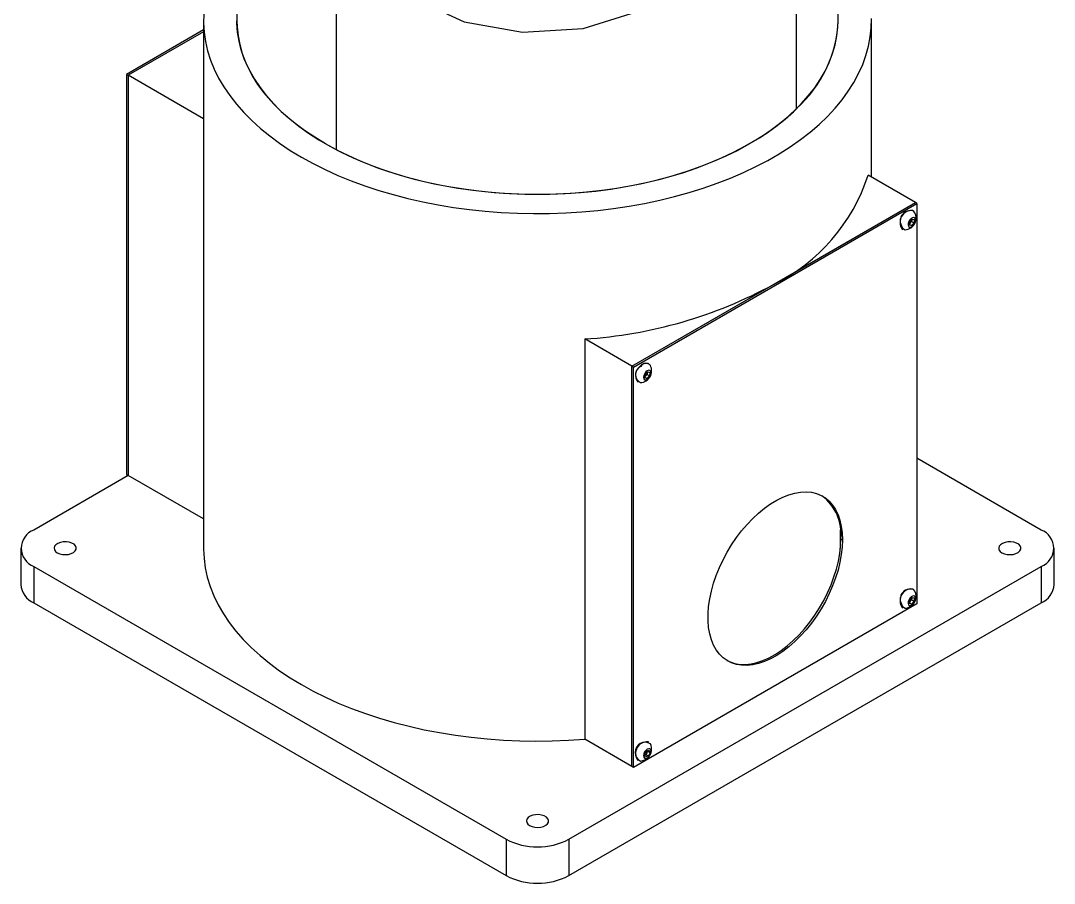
# Model space of a CAD drawing. Header units: millimetres. Extents: x 0.015 to 0.589, y 0.005 to 0.415.
# Drawn here: x 0.36128 to 0.40771, y 0.09761 to 0.13633 of the extents above; entities that cross this region are included whole.
import ezdxf

# ---------------------------------------------------------------- set-up
doc = ezdxf.new("R2010")
doc.units = ezdxf.units.MM

msp = doc.modelspace()

# ---------------------------------------------------------------- linework, layer by layer
at = {"color": 7, "linetype": 'Continuous', "lineweight": 25}
for p, q in [((0.3709932408638985, 0.156740680812186), (0.3709932408638982, 0.1363271605150422)), ((0.3979932408638978, 0.1363271605150425), (0.397993240863898, 0.1567406808121863)), ((0.3961325134157433, 0.1323927576036744), (0.3961325134157435, 0.1528062779008182)), ((0.3961325134157438, 0.1323788613804012), (0.3961325134157442, 0.1527923816775448)), ((0.3754721178594656, 0.1305292447367346), (0.3754721178594658, 0.1509427650338785)), ((0.3694932408638977, 0.136327160515043), (0.3694932408638975, 0.1126474769703563)), ((0.3994932408638977, 0.1292997321569638), (0.3994932408638978, 0.1363271605150426)), ((0.3694932408638977, 0.1359126378627281), (0.3660377538749289, 0.133917827684725)), ((0.3694932408638977, 0.1358309970515458), (0.3661084645530476, 0.1338770072791339)), ((0.3660377538749289, 0.133917827684725), (0.3661084645530476, 0.1338770072791339)), ((0.3660377538749289, 0.133917827684725), (0.3660377538749286, 0.1159539298232385)), ((0.3661084645530476, 0.1338770072791339), (0.3661084645530472, 0.1159131094176473)), ((0.3694932408638977, 0.1319230175067214), (0.3661084645530474, 0.1338770072791335)), ((0.4014638036123749, 0.1281621504963743), (0.3993424832688152, 0.1293867626641085)), ((0.3887358815510165, 0.1208144774899696), (0.4014638036123746, 0.1281621504963741)), ((0.3950998425816959, 0.1244883139931721), (0.4014638036123749, 0.1281621504963743)), ((0.4015345142904932, 0.128121330090783), (0.4014638036123746, 0.1281621504963741)), ((0.3888065922291352, 0.1207736570843784), (0.4015345142904932, 0.128121330090783)), ((0.4013746009784677, 0.1277823446256111), (0.4013477309207826, 0.1277978563797357)), ((0.4015345142904932, 0.128121330090783), (0.4015345142904932, 0.1101574322292966)), ((0.4011935215969495, 0.1271507283043417), (0.4012046298690091, 0.1272979870742598)), ((0.4012388791515125, 0.1272523974927268), (0.4011977442022743, 0.1272067060174051)), ((0.4012046298690091, 0.1272979870742598), (0.4013158128586675, 0.1274214858246474)), ((0.4012944706463417, 0.1273141468679207), (0.4012388791515125, 0.1272523974927268)), ((0.4014047793042069, 0.1272504670351986), (0.4012935963145485, 0.127126968284811)), ((0.4013000247823713, 0.1273877762528798), (0.4012944706463417, 0.1273141468679207)), ((0.4012944706463417, 0.1273141468679207), (0.4014047793042069, 0.1272504670351986)), ((0.4013013563130762, 0.1274054279247751), (0.4013000247823713, 0.1273877762528798)), ((0.4013158128586675, 0.1274214858246474), (0.4014158875762662, 0.1273977258051169)), ((0.4014158875762662, 0.1273977258051169), (0.4014047793042069, 0.1272504670351986)), ((0.4008727695227805, 0.1269751099604741), (0.4008996395804656, 0.1269595982063494)), ((0.4012935963145485, 0.127126968284811), (0.4011935215969495, 0.1271507283043417)), ((0.4011959801753108, 0.1271833208824941), (0.4012935963145485, 0.127126968284811)), ((0.3887358815510171, 0.1208144774899699), (0.3950998425816959, 0.1244883139931721)), ((0.3866145612074574, 0.1220390896577041), (0.3866145612074572, 0.1040751917962176)), ((0.3887358815510171, 0.1208144774899699), (0.3866145612074574, 0.1220390896577041)), ((0.3888065922291352, 0.1207736570843784), (0.3887358815510165, 0.1208144774899696)), ((0.3887358815510165, 0.1028505796284833), (0.3887358815510165, 0.1208144774899696)), ((0.3888065922291352, 0.1028097592228921), (0.3888065922291352, 0.1207736570843784)), ((0.3894952070545338, 0.1209245164863004), (0.3894683369968487, 0.120940028240425)), ((0.3893121167296771, 0.1202970488749321), (0.3893282124597803, 0.1204465430939778)), ((0.3894092149325708, 0.1202669046963729), (0.3893121167296771, 0.1202970488749321)), ((0.389314743099876, 0.1203214421245257), (0.3894092149325708, 0.1202669046963729)), ((0.3893555032412041, 0.1203902595493382), (0.3893178815869874, 0.1203505918230295)), ((0.3893282124597803, 0.1204465430939778), (0.3894414063927771, 0.1205658931344641)), ((0.3894121002077027, 0.1204499345695813), (0.3893555032412041, 0.1203902595493382)), ((0.3895224088655678, 0.1203862547368591), (0.3894092149325708, 0.1202669046963729)), ((0.3894201480727543, 0.120524681679104), (0.3894121002077027, 0.1204499345695813)), ((0.3894121002077027, 0.1204499345695813), (0.3895224088655678, 0.1203862547368591)), ((0.3894224310804957, 0.12054588584053), (0.3894201480727543, 0.120524681679104)), ((0.3894414063927771, 0.1205658931344641), (0.389538504595671, 0.1205357489559048)), ((0.389538504595671, 0.1205357489559048), (0.3895224088655678, 0.1203862547368591)), ((0.3889933755988466, 0.1201172818211633), (0.3890202456565316, 0.1201017700670387)), ((0.407120657861867, 0.1134638850821787), (0.4015345142904932, 0.1166886971238785)), ((0.3661084645530474, 0.115913109417647), (0.3618658238659281, 0.1134638850821789)), ((0.3660377538749286, 0.1159539298232385), (0.3661084645530472, 0.1159131094176473)), ((0.3694932408638975, 0.1139591196452349), (0.3661084645530474, 0.115913109417647)), ((0.3980960824409032, 0.1126354108512881), (0.3980960824409032, 0.1134720769004435)), ((0.3981179033770393, 0.1130663408341631), (0.398188614055158, 0.1130255204285719)), ((0.3612800374283012, 0.1126474769703562), (0.3612800374283012, 0.1110143953465847)), ((0.4077064442994939, 0.1110143953465845), (0.4077064442994939, 0.112647476970356)), ((0.3618658238659281, 0.1118310688585334), (0.3830790273015245, 0.09958494718119268)), ((0.3618658238659281, 0.1118310688585334), (0.361865823865928, 0.110197987234762)), ((0.3859074544262707, 0.09958494718119265), (0.407120657861867, 0.1118310688585333)), ((0.407120657861867, 0.1118310688585333), (0.407120657861867, 0.1101979872347618)), ((0.4013746009784676, 0.1107982957383876), (0.4013477309207825, 0.1108138074925122)), ((0.361865823865928, 0.110197987234762), (0.3830790273015245, 0.09795186555742119)), ((0.3859074544262707, 0.09795186555742116), (0.407120657861867, 0.1101979872347618)), ((0.4015345142904932, 0.1101574322292966), (0.3888065922291352, 0.1028097592228921)), ((0.4011935215969493, 0.1101666794171181), (0.4012046298690089, 0.1103139381870362)), ((0.4012935963145483, 0.1101429193975874), (0.4011935215969493, 0.1101666794171181)), ((0.4011959801753107, 0.1101992719952706), (0.4012935963145483, 0.1101429193975874)), ((0.4012388791515123, 0.1102683486055033), (0.4011977442022741, 0.1102226571301816)), ((0.4012046298690089, 0.1103139381870362), (0.4013158128586673, 0.1104374369374239)), ((0.4012944706463415, 0.1103300979806972), (0.4012388791515123, 0.1102683486055033)), ((0.4014047793042066, 0.1102664181479751), (0.4012935963145483, 0.1101429193975874)), ((0.4013000247823711, 0.1104037273656563), (0.4012944706463415, 0.1103300979806972)), ((0.4012944706463415, 0.1103300979806972), (0.4014047793042066, 0.1102664181479751)), ((0.4013013563130761, 0.1104213790375516), (0.4013000247823711, 0.1104037273656563)), ((0.4013158128586673, 0.1104374369374239), (0.4014158875762661, 0.1104136769178933)), ((0.4014158875762661, 0.1104136769178933), (0.4014047793042066, 0.1102664181479751)), ((0.4008727695227803, 0.1099910610732505), (0.4008996395804654, 0.1099755493191259)), ((0.3887358815510168, 0.1028505796284835), (0.3866145612074572, 0.1040751917962176)), ((0.3893038776450879, 0.103380652940235), (0.389378396931862, 0.1035359092541476)), ((0.389378396931862, 0.1035359092541476), (0.3894998299494479, 0.1035876063421077)), ((0.3894364350223944, 0.1035477269488772), (0.3893991753790073, 0.1034700987919208)), ((0.3894315395522319, 0.1035585334034466), (0.3894364350223944, 0.1035477269488772)), ((0.3894364350223944, 0.1035477269488772), (0.3895467436802595, 0.103484047116155)), ((0.3894952070545336, 0.1039404675990768), (0.3894683369968485, 0.1039559793532014)), ((0.3894998299494479, 0.1035876063421077), (0.3895467436802595, 0.103484047116155)), ((0.3889933755988464, 0.1031332329339398), (0.3890202456565315, 0.1031177211798152)), ((0.3893507913758998, 0.1032770937142822), (0.3893038776450879, 0.103380652940235)), ((0.3893619157356205, 0.1033924706349644), (0.3893087731152505, 0.1033698464856653)), ((0.3894722243934857, 0.1033287908022422), (0.3893507913758998, 0.1032770937142822)), ((0.3893991753790073, 0.1034700987919208), (0.3893619157356205, 0.1033924706349644)), ((0.3893619157356205, 0.1033924706349644), (0.3894722243934857, 0.1033287908022422)), ((0.3895467436802595, 0.103484047116155), (0.3894722243934857, 0.1033287908022422)), ((0.3888065922291352, 0.1028097592228921), (0.3887358815510165, 0.1028505796284833)), ((0.3830790273015245, 0.09958494718119268), (0.3830790273015245, 0.09795186555742119)), ((0.3859074544262707, 0.09958494718119265), (0.3859074544262707, 0.09795186555742116))]:
    msp.add_line(p, q, dxfattribs=at)
at = {"color": 7, "linetype": 'Continuous', "flags": 128}
msp.add_lwpolyline([(0.3877795418033948, 0.1434062895765621), (0.3851641611315351, 0.1438606959639696), (0.3824466389308344, 0.1437027268985362), (0.3800406933219492, 0.1429564317384813), (0.3783126077138811, 0.1417354271567405), (0.3775254674753233, 0.1402256000324499), (0.3777991075721523, 0.1386568078586657), (0.3790918687801795, 0.1372678850227101), (0.3812069399243924, 0.1362702824357405), (0.3838223205962521, 0.135815876048333), (0.3865398427969528, 0.1359738451137663), (0.388945788405838, 0.1367201402738213), (0.3906738740139061, 0.1379411448555621), (0.3914610142524639, 0.1394509719798527), (0.3911873741556348, 0.1410197641536369), (0.3898946129476076, 0.1424086869895925), (0.3877795418033948, 0.1434062895765621)], dxfattribs=at)
at = {"color": 7, "linetype": 'Continuous', "lineweight": 25, "flags": 128}
for points in [[(0.3695030947892162, 0.1366409845754221), (0.3694943358510636, 0.1362225321282392), (0.3695206075505481, 0.1358043240455017), (0.3695818485288979, 0.1353873370715646), (0.3696779157549708, 0.1349725450988268), (0.3698085848593087, 0.1345609168931601), (0.369973550658164, 0.1341534138313119), (0.3701724278662696, 0.1337509876555648), (0.3704047519966912, 0.1333545782508989), (0.370669980445657, 0.1329651114498465), (0.3709674937598352, 0.1325834968701676), (0.3712965970830951, 0.1322106257903953), (0.3716565217793762, 0.1318473690682134), (0.372046427227873, 0.1314945751065283), (0.3724654027863441, 0.1311530678719844), (0.3729124699179595, 0.1308236449705516), (0.3733865844767181, 0.1305070757846803), (0.3738866391460997, 0.1302040996763724), (0.3744114660252538, 0.1299154242603674), (0.3749598393566861, 0.1296417237514752), (0.3755304783890721, 0.1293836373899164), (0.3761220503685105, 0.1291417679483468), (0.3767331736512331, 0.1289166803240544), (0.3773624209304962, 0.1287089002196152), (0.3780083225701228, 0.1285189129150907), (0.3786693700369054, 0.1283471621346338), (0.3793440194238556, 0.1281940490101503), (0.3800306950560699, 0.1280599311444371), (0.380727793170792, 0.1279451217759838), (0.3814336856630747, 0.1278498890473903), (0.3821467238882945, 0.1277744553791067), (0.3828652425126375, 0.1277189969499608), (0.3835875634025637, 0.1276836432856833), (0.3843119995441657, 0.1276684769563953), (0.3850368589832678, 0.1276735333837617), (0.3857604487770635, 0.127698800758262), (0.3864810789480614, 0.1277442200667723), (0.3871970664311066, 0.1278096852303931), (0.3879067390042568, 0.1278950433522013), (0.3886084391943346, 0.1280000950743485), (0.3893005281480326, 0.1281245950436698), (0.3899813894595311, 0.1282682524847182), (0.3906494329456893, 0.1284307318788838), (0.3913030983599911, 0.1286116537480128), (0.3919408590365737, 0.128810595540697), (0.3925612254558261, 0.1290270926191614), (0.3931627487232311, 0.1292606393444478), (0.393744023953326, 0.1295106902573578), (0.3943036935508774, 0.1297766613523981), (0.3948404503816075, 0.1300579314417525), (0.3953530408250675, 0.1303538436060944), (0.3958402677025256, 0.1306637067288529), (0.3963009930730336, 0.1309867971103472), (0.3967341408911409, 0.1313223601580207), (0.3971386995200483, 0.1316696121488272), (0.3975137240943324, 0.1320277420596521), (0.3978583387267233, 0.1323959134614945), (0.3981717385537791, 0.1327732664729863), (0.3984531916156823, 0.1331589197686842), (0.3987020405657655, 0.1335519726374468), (0.3989177042057754, 0.1339515070860867), (0.3990996788432877, 0.1343565899833868), (0.3992475394681049, 0.1347662752394705), (0.3993609407448864, 0.1351796060154396), (0.3994396178196957, 0.1355956169581148), (0.3994833869385793, 0.1360133364546635), (0.3994921458767318, 0.1364317889018464)], [(0.3754721178594645, 0.1305292447367352), (0.374967058725761, 0.1308050224595301), (0.3744872613145689, 0.1310954438997353), (0.37403399796237, 0.1313997389119003), (0.3736084706420915, 0.131717100560356), (0.3732118077756896, 0.1320466872590626), (0.3728450612417784, 0.1323876250033448), (0.3725092035862357, 0.1327390096875951), (0.372205125443187, 0.133099909502799), (0.3719336331732037, 0.1334693674075257), (0.3716954467249797, 0.133846403665829), (0.371491197726157, 0.1342300184453316), (0.3713214278083627, 0.1346191944686005), (0.3711865871708993, 0.1350128997107842), (0.3710870333868971, 0.1354100901363565), (0.3710230304550946, 0.1358097124677116), (0.370994748099761, 0.1362107069782669), (0.3709932408638982, 0.1363271605150423), (0.3710016294729357, 0.1360524649190915), (0.3710440136994291, 0.1356518847242929), (0.3711220628585997, 0.1352530952394972), (0.3712355699781082, 0.1348571539827279), (0.3713842340574788, 0.1344651109190197), (0.3715676608662983, 0.1340780056761002), (0.3717853639896443, 0.1336968647874837), (0.3720367661179701, 0.1333226989702894), (0.3723212005780259, 0.1329565004450007), (0.3726379131007562, 0.1325992403042753), (0.3729860638214861, 0.132251865937782), (0.3733647295070913, 0.1319152985198931), (0.3737729060042459, 0.1315904305668965), (0.3742095109022574, 0.1312781235702021), (0.3746733864034245, 0.1309792057118217), (0.3751633023933089, 0.1306944696681794), (0.3756779597027773, 0.1304246705080761), (0.376215993553165, 0.1301705236903826), (0.3767759771754229, 0.1299327031667716), (0.3773564255936526, 0.1297118395945188), (0.3779557995629962, 0.1295085186641132), (0.3785725096514362, 0.1293232795461114), (0.3792049204546838, 0.1291566134613538), (0.3798513549329771, 0.1290089623783358), (0.3805100988582888, 0.1288807178411864), (0.3811794053601514, 0.1287722199313635), (0.3818574995580429, 0.1286837563658195), (0.3825425832680511, 0.128615561734027), (0.3832328397713345, 0.1285678168758903), (0.3839264386317335, 0.12854064840219), (0.3846215405497583, 0.1285341283588344), (0.3853163022400807, 0.1285482740358063), (0.3860088813195948, 0.1285830479213133), (0.3866974411930866, 0.1286383578012624), (0.3873801559235538, 0.128714057003795), (0.3880552150742625, 0.1288099447882344), (0.3887208285097002, 0.1289257668774139), (0.3893752311426932, 0.1290612161319745), (0.3900166876151006, 0.1292159333648425), (0.390643496899672, 0.12938950829373), (0.3912539968108659, 0.129581480629129), (0.3918465684126674, 0.1297913412949169), (0.3924196403117146, 0.1300185337783346), (0.3929716928243523, 0.1302624556057582), (0.3935012620065594, 0.1305224599403514), (0.3940069435360651, 0.1307978572973596), (0.3944873964363593, 0.1310879173725002), (0.3949413466327213, 0.1313918709785978), (0.3953675903308368, 0.1317089120853307), (0.3957649972090441, 0.1320381999566782), (0.3961325134157438, 0.1323788613804012)], [(0.3754721178594656, 0.1305292447367346), (0.3760010993896531, 0.1302688420442945), (0.3765526005524009, 0.130024504923337), (0.3771251588657685, 0.1297968813119824), (0.3777172560080376, 0.1295865748271282), (0.3783273218440279, 0.1293941431637656), (0.3789537385888138, 0.1292200966160724), (0.3795948450977987, 0.1290648967242048), (0.3802489412717723, 0.1289289550503758), (0.380914292565268, 0.1288126320874662), (0.3815891345862653, 0.1287162363030623), (0.3822716777750407, 0.1286400233214553), (0.3829601121497582, 0.1285841952457717), (0.3836526121062154, 0.1285489001220319), (0.3843473412590185, 0.1285342315465592), (0.3850424573113455, 0.1285402284177786), (0.3857361169403862, 0.1285668748330659), (0.3864264806855035, 0.1286141001309179), (0.3871117178261518, 0.1286817790783343), (0.3877900112366189, 0.1287697322029132), (0.3884595622047168, 0.1288777262687796), (0.3891185952016432, 0.1290054748950847), (0.3897653625903642, 0.1291526393154371), (0.3903981492600341, 0.1293188292762496), (0.3910152771741609, 0.129503604071622), (0.3916151098204572, 0.129706473712014), (0.3921960565505765, 0.1299269002236089), (0.3927565767982274, 0.1301642990749242), (0.3932951841644776, 0.1304180407268831), (0.3938104503594169, 0.1306874523022397), (0.3943010089897258, 0.1309718193699283), (0.3947655591821041, 0.1312703878396059), (0.3952028690329537, 0.1315823659613644), (0.3956117788751651, 0.1319069264253091), (0.3959912043533466, 0.1322432085554358), (0.396340139299339, 0.1325903205919888), (0.3966576584003935, 0.1329473420562473), (0.3969429196529344, 0.1333133261914696), (0.3971951665954014, 0.1336873024735221), (0.3974137303142493, 0.1340682791845343), (0.3975980312177869, 0.1344552460427567), (0.3977475805731496, 0.1348471768816462), (0.3978619818023317, 0.1352430323710753), (0.397940931533839, 0.1356417627734488), (0.3979842204071763, 0.1360423107274193), (0.3979932408638978, 0.1363271605150426)], [(0.4014434631241545, 0.1277068523555594), (0.4013976125866967, 0.127766193581219), (0.4013307481105199, 0.127799670823131)], [(0.4014015185021346, 0.1274885767583047), (0.4013416359585611, 0.1274847281475661), (0.4012761309483915, 0.1274488326536402), (0.4012149760156196, 0.1273863550400839), (0.4011674814443892, 0.1273068069572), (0.4011408778526306, 0.1272222988795026), (0.4011392153960271, 0.1271456963957533), (0.4011627471685262, 0.1270886615396998), (0.4012078906710811, 0.1270598773511539), (0.4012677732146546, 0.1270637259618925), (0.4013332782248243, 0.1270996214558183), (0.4013944331575962, 0.1271620990693747), (0.4014419277288266, 0.1272416471522585), (0.4014685313205851, 0.127326155229956), (0.4014701937771887, 0.1274027577137053), (0.4014466620046895, 0.1274597925697588), (0.4014015185021346, 0.1274885767583047)], [(0.4013000247823713, 0.1273877762528798), (0.4013003767808323, 0.1274039955973911), (0.4013003646460579, 0.1274043264106141)], [(0.3893611837050482, 0.1205586126468557), (0.3893066679030431, 0.1204851597506272), (0.3892702143856925, 0.1204012386405566), (0.3892573728705611, 0.1203196255449055), (0.3892700983619189, 0.1202527453176623), (0.3893064535190637, 0.1202107798671539), (0.3893609035988805, 0.1202001180528024), (0.3894251590703084, 0.1202223830391934), (0.3894894376202997, 0.1202741851839814), (0.3895439534223048, 0.1203476380802099), (0.3895804069396554, 0.1204315591902805), (0.3895932484547869, 0.1205131722859316), (0.389580522963429, 0.1205800525131748), (0.3895441678062841, 0.1206220179636832), (0.3894897177264673, 0.1206326797780346), (0.3894254622550395, 0.1206104147916437), (0.3893611837050482, 0.1205586126468557)], [(0.3894201480727543, 0.120524681679104), (0.3894210679787751, 0.1205411987716223), (0.3894210335410416, 0.1205444122952082)], [(0.398188614055158, 0.1130255204285719), (0.3981761097540335, 0.1127013806492917), (0.3981387004652371, 0.1123654896355314), (0.3980766961739174, 0.1120206306860155), (0.3979906106671597, 0.1116696614106085), (0.3978811572765845, 0.1113154900512596), (0.397749242967457, 0.1109610513833941), (0.3975959608232873, 0.1106092823974397), (0.3974225809881962, 0.110263097961999), (0.3972305401421011, 0.1099253666703304), (0.3970214295959333, 0.1095988870702807), (0.3967969821055352, 0.1092863644746365), (0.3965590575134989, 0.10899038854405), (0.3963096273379252, 0.108713411828296), (0.396050758435804, 0.1084577294436714), (0.3957845958763852, 0.1082254600549389), (0.3955133451664609, 0.1080185283194039), (0.3952392539748402, 0.1078386489385973), (0.3949645935074585, 0.1076873124497194), (0.3946916396874491, 0.1075657728745782), (0.3944226542961279, 0.1074750373283709), (0.3941598662311608, 0.1074158576744091), (0.3939054530372159, 0.1073887242939436), (0.3936615228621421, 0.10739386202271), (0.3934300969881929, 0.1074312282878699), (0.3932130930830443, 0.1075005134607821), (0.3930123093093969, 0.1076011434226833), (0.3928294094248334, 0.1077322843220172), (0.3926659089953993, 0.1078928494839908), (0.392523162837145, 0.1080815084151041), (0.3924023537896941, 0.1082966978280381), (0.3923044829148608, 0.1085366345955463), (0.3922303612015372, 0.1087993305260081), (0.3921806028455836, 0.109082608838211), (0.3921556201604081, 0.1093841221988453), (0.3921556201604081, 0.1097013721732472), (0.3921806028455836, 0.1100317299282149), (0.3922303612015372, 0.110372458015349), (0.3923044829148608, 0.1107207330544116), (0.3924023537896941, 0.1110736691287444), (0.3925231628371451, 0.1114283416988828), (0.3926659089953993, 0.1117818118362112), (0.3928294094248334, 0.1121311505758509), (0.3930123093093969, 0.1124734631869855), (0.3932130930830443, 0.1128059131595123), (0.3934300969881929, 0.1131257457082582), (0.3936615228621421, 0.1134303105999971), (0.3939054530372159, 0.1137170841141174), (0.3941598662311608, 0.1139836899549656), (0.3944226542961279, 0.1142279189425802), (0.3946916396874491, 0.1144477473186533), (0.3949645935074586, 0.1146413535160286), (0.3952392539748403, 0.1148071332527809), (0.3955133451664609, 0.1149437128258012), (0.3957845958763853, 0.1150499604937337), (0.396050758435804, 0.1151249958549405), (0.3963096273379253, 0.1151681971427873), (0.3965590575134989, 0.1151792063777972), (0.3967969821055352, 0.1151579323339818), (0.3970214295959333, 0.1151045512947681), (0.3972305401421011, 0.1150195055922586), (0.3974225809881963, 0.1149034999419285), (0.3975959608232873, 0.1147574956031307), (0.397749242967457, 0.1145827024137988), (0.3978811572765845, 0.1143805687653484), (0.3979906106671597, 0.1141527696008499), (0.3980766961739174, 0.1139011925359226), (0.3981387004652371, 0.1136279222173576), (0.3981761097540335, 0.1133352230490773), (0.398188614055158, 0.1130255204285719)], [(0.3629264840377079, 0.1124433749424005), (0.3630349823197122, 0.1123958775311259), (0.363161655218068, 0.1123670400992681), (0.3632971079833942, 0.1123590013872256), (0.3634312947037417, 0.1123723575894959), (0.3635542633639258, 0.1124061181376572), (0.3636568939409648, 0.1124577791662967), (0.3637315747944634, 0.1125235092132534), (0.3637727671871598, 0.1125984333816398), (0.3637774160677302, 0.1126769948886417), (0.3637451766499701, 0.1127533671866799), (0.3636784399840091, 0.1128218860917889), (0.3635821556230617, 0.1128774698702298), (0.3634634645377077, 0.1129159961274347), (0.3633311695027722, 0.1129346075471524), (0.3631950822357868, 0.1129319238055241), (0.3630652957067861, 0.1129081439433891), (0.3629514355888922, 0.1128650316043363), (0.3628619463661738, 0.1128057842333275), (0.3628034650448941, 0.1127347959368315), (0.3627803289171181, 0.1126573315920498), (0.3627942538836022, 0.112579136375059), (0.3628442071932848, 0.1125060096673839), (0.3629264840377079, 0.1124433749424005)], [(0.3930015729117684, 0.1076076938362938), (0.3931423824049257, 0.1075413338663732), (0.3933593863100742, 0.1074720486934611), (0.3935908121840235, 0.1074346824283012), (0.3938347423590972, 0.1074295446995347), (0.3940891555530422, 0.1074566780800003), (0.3943519436180093, 0.1075158577339621), (0.3946209290093305, 0.1076065932801694), (0.3948938828293399, 0.1077281328553106), (0.3951685432967216, 0.1078794693441885), (0.3954426344883423, 0.1080593487249951), (0.3957138851982666, 0.1082662804605301), (0.3959800477576853, 0.1084985498492626), (0.3962389166598067, 0.1087542322338872), (0.3964883468353803, 0.1090312089496413), (0.3967262714274166, 0.1093271848802277), (0.3969507189178147, 0.109639707475872), (0.3971598294639824, 0.1099661870759216), (0.3973518703100776, 0.1103039183675902), (0.3975252501451687, 0.1106501028030309), (0.3976785322893383, 0.1110018717889853), (0.3978104465984658, 0.1113563104568509), (0.397919899989041, 0.1117104818161997), (0.3980059854957987, 0.1120614510916067), (0.3980679897871184, 0.1124063100411226), (0.3981053990759149, 0.1127422010548829), (0.3981179033770393, 0.1130663408341631)], [(0.4053528909089006, 0.1124433749424003), (0.4054613891909049, 0.1123958775311256), (0.4055880620892607, 0.1123670400992679), (0.4057235148545869, 0.1123590013872254), (0.4058577015749344, 0.1123723575894957), (0.4059806702351186, 0.112406118137657), (0.4060833008121576, 0.1124577791662964), (0.4061579816656562, 0.1125235092132532), (0.4061991740583525, 0.1125984333816396), (0.4062038229389229, 0.1126769948886415), (0.4061715835211628, 0.1127533671866797), (0.4061048468552019, 0.1128218860917887), (0.4060085624942544, 0.1128774698702296), (0.4058898714089004, 0.1129159961274344), (0.4057575763739649, 0.1129346075471522), (0.4056214891069796, 0.1129319238055239), (0.4054917025779788, 0.1129081439433889), (0.4053778424600849, 0.1128650316043361), (0.4052883532373666, 0.1128057842333272), (0.4052298719160868, 0.1127347959368313), (0.4052067357883108, 0.1126573315920496), (0.4052206607547949, 0.1125791363750588), (0.4052706140644775, 0.1125060096673837), (0.4053528909089006, 0.1124433749424003)], [(0.3694932408638976, 0.1126474769703563), (0.3694933939546994, 0.1126083544899737), (0.3695145608720091, 0.1121859551389593), (0.3695713988624038, 0.1117646548820565), (0.3696637725686882, 0.1113454570274514), (0.36979146200691, 0.110929359876551), (0.3699541630902413, 0.1105173543465715), (0.3701514883531488, 0.1101104216107122), (0.3703829678741252, 0.1097095307615348), (0.3706480503947878, 0.1093156365031111), (0.3709461046326754, 0.1089296768774373), (0.3712764207846208, 0.1085525710305279), (0.371638212217115, 0.1081852170235091), (0.3720306173396418, 0.1078284896939262), (0.3724527016565171, 0.1074832385723553), (0.3729034599923501, 0.1071502858592839), (0.3733818188858243, 0.1068304244670759), (0.3738866391460994, 0.1065244161316857), (0.3744167185657439, 0.1062329895986171), (0.37497079478374, 0.1059568388874476), (0.3755475482917413, 0.1056966216390511), (0.3761456055764246, 0.1054529575494549), (0.3767635423904513, 0.1052264268940608), (0.3773998871442511, 0.105017569145744), (0.3780531244105478, 0.1048268816901226), (0.3787216985332837, 0.104654818641055), (0.3794040173323461, 0.1045017897591878), (0.3800984558952754, 0.1043681594761287), (0.3808033604469229, 0.1042542460265682), (0.3815170522878441, 0.104160320690418), (0.3822378317920487, 0.1040866071467694), (0.3829639824545851, 0.1040332809412116), (0.3836937749793226, 0.1040004690677772), (0.3844254713971943, 0.1039882496665115), (0.3851573292050952, 0.1039966518373859), (0.3858876055155766, 0.1040256555709967), (0.3866145612074572, 0.1040751917962176)], [(0.4014015185021345, 0.1105045278710811), (0.401341635958561, 0.1105006792603425), (0.4012761309483913, 0.1104647837664167), (0.4012149760156194, 0.1104023061528604), (0.401167481444389, 0.1103227580699765), (0.4011408778526304, 0.110238249992279), (0.4011392153960269, 0.1101616475085297), (0.4011627471685261, 0.1101046126524762), (0.4012078906710809, 0.1100758284639304), (0.4012677732146545, 0.110079677074669), (0.4013332782248241, 0.1101155725685948), (0.401394433157596, 0.1101780501821511), (0.4014419277288264, 0.110257598265035), (0.4014685313205849, 0.1103421063427324), (0.4014701937771885, 0.1104187088264817), (0.4014466620046893, 0.1104757436825353), (0.4014015185021345, 0.1105045278710811)], [(0.4014434631241542, 0.1107228034683359), (0.4013976125866965, 0.1107821446939955), (0.4013307481105197, 0.1108156219359074)], [(0.4013000247823711, 0.1104037273656563), (0.4013003767808321, 0.1104199467101675), (0.4013003646460577, 0.1104202775233906)], [(0.389580439570292, 0.1035961881380109), (0.3895440136605903, 0.1036380581820616), (0.3894895162955012, 0.1036486110244353), (0.3894252442048396, 0.1036262400905421), (0.3893609822317808, 0.1035743511522744), (0.3893065136791867, 0.103500843830109), (0.3892701308904313, 0.1034169089475001), (0.3892573728152915, 0.1033353248294532), (0.3892701817550554, 0.1032685119183791), (0.3893066076647571, 0.1032266418743284), (0.3893611050298463, 0.1032160890319547), (0.3894253771205079, 0.1032384599658479), (0.3894896390935667, 0.1032903489041156), (0.3895441076461608, 0.103363856226281), (0.3895804904349162, 0.1034477911088899), (0.3895932485100559, 0.1035293752269368), (0.389580439570292, 0.1035961881380109)], [(0.3841396874733042, 0.1001972532650597), (0.3842481857553085, 0.1001497558537851), (0.3843748586536643, 0.1001209184219273), (0.3845103114189905, 0.1001128797098848), (0.384644498139338, 0.1001262359121552), (0.3847674667995222, 0.1001599964603165), (0.3848700973765612, 0.1002116574889559), (0.3849447782300598, 0.1002773875359126), (0.3849859706227561, 0.100352311704299), (0.3849906195033266, 0.1004308732113009), (0.3849583800855664, 0.1005072455093391), (0.3848916434196055, 0.1005757644144481), (0.384795359058658, 0.100631348192889), (0.384676667973304, 0.1006698744500939), (0.3845443729383685, 0.1006884858698116), (0.3844082856713832, 0.1006858021281833), (0.3842784991423825, 0.1006620222660483), (0.3841646390244885, 0.1006189099269955), (0.3840751498017702, 0.1005596625559867), (0.3840166684804904, 0.1004886742594907), (0.3839935323527144, 0.100411209914709), (0.3840074573191986, 0.1003330146977182), (0.3840574106288812, 0.1002598879900432), (0.3841396874733042, 0.1001972532650597)]]:
    msp.add_lwpolyline(points, dxfattribs=at)
at = {"color": 7, "linetype": 'Continuous', "lineweight": 25}
for centre, radius, start, end in [((0.3924890822503572, 0.1365224139861661), 0.005507145584997783, 311.4206754910359, 358.1128365391282), ((0.3914223732467219, 0.1319599816936519), 0.00832764065843785, 296.2058833921434, 342.0011824867856), ((0.4012973644368489, 0.1272784644329897), 0.0005218283022683059, 84.46123086019199, 215.5441456725106), ((0.4012533455592808, 0.1273347761679261), 0.0004712941707430716, 80.54725812080204, 237.4035934026478), ((0.4009684741933137, 0.1274683287292075), 0.0005315148208181345, 335.6930477391028, 26.66427952379547), ((0.4009684741933137, 0.1274683287292075), 0.0005315148208181345, 273.3410970089035, 335.6930477391028), ((0.4010988298237728, 0.1273753788718861), 0.0001863819567991162, 302.3612873730556, 318.7126931826321), ((0.4010621176256843, 0.1274137322059455), 0.0002393188807897396, 317.6125064675339, 353.7735890108386), ((0.38530129136612, 0.1425120260566448), 0.0205150140743612, 273.6703024089883, 298.530616521523), ((0.3893770406236079, 0.1204135276348375), 0.0004847271741350111, 124.4836145313842, 217.673418979052), ((0.3892865031821402, 0.1204366080850277), 0.0003936403076972131, 113.5106401756595, 244.9860923475756), ((0.3893687726503032, 0.1206365569666855), 0.000319386714012771, 71.83611704148794, 146.4474523307359), ((0.3890890802693799, 0.1206105005898967), 0.0005315148208182371, 273.3410970088908, 26.6642795237888), ((0.389363501787839, 0.1206819809960926), 0.0002610186282806449, 39.78933358398884, 153.7147125973813), ((0.3892199108338767, 0.120516651367666), 0.0001853650254633548, 302.2726081032527, 317.0113362097571), ((0.3891801153145122, 0.1205573604175101), 0.0002422470329500233, 316.3860916143218, 352.2472548040981), ((0.39599302941908, 0.1132861798780115), 0.002136215940024294, 354.0932053501323, 53.32885895761915), ((0.362183607275397, 0.1126474769703561), 0.000876075624808517, 111.268265303299, 248.7317346967018), ((0.4068028744523982, 0.112647476970356), 0.0008760756248084969, 291.2682653032964, 68.73173469670407), ((0.3622722778077124, 0.1111079845432619), 0.0009966443238533505, 185.3882594288978, 245.931881528727), ((0.4067142039200829, 0.1111079845432613), 0.0009966443238529539, 294.0681184712673, 354.6117405711216), ((0.4012973644368487, 0.1102944155457661), 0.0005218283022683269, 84.4612308601985, 215.5441456725034), ((0.4012533455592805, 0.1103507272807026), 0.0004712941707430949, 80.54725812079455, 237.4035934026496), ((0.4009684741933135, 0.1104842798419839), 0.0005315148208181345, 335.6930477391028, 26.66427952379547), ((0.4009684741933135, 0.1104842798419839), 0.0005315148208181345, 273.3410970089036, 335.6930477391028), ((0.4010988298237715, 0.1103913299846638), 0.0001863819568007842, 302.3612873731339, 318.7126931825656), ((0.4010621176256838, 0.110429683318722), 0.0002393188807899782, 317.6125064675664, 353.7735890108279), ((0.3893216618800409, 0.1034921851967815), 0.0004446726791415275, 56.96600606411281, 243.0393704685928), ((0.389417836120435, 0.1034366649895828), 0.0005217640719512344, 84.4457196023022, 215.5596569303953), ((0.3892143381412645, 0.1035630413657004), 0.0002068891647166556, 333.3051639237322, 357.5119763488972), ((0.3890890802693796, 0.1036264517026733), 0.0005315148208181523, 316.5640381305205, 26.66427952380349), ((0.3890890802693796, 0.1036264517026733), 0.0005315148208181246, 273.34109700891, 316.5640381305205), ((0.3892012147956055, 0.1035583337785332), 0.0002167344122268012, 299.7177688249208, 335.9765121765199), ((0.3844932408638976, 0.1023006338155796), 0.003061854649748721, 242.4914255687652, 297.5085744312352), ((0.3844932408638975, 0.1006675521918079), 0.003061854649748573, 242.4914255687654, 297.5085744312378)]:
    msp.add_arc(centre, radius, start, end, dxfattribs=at)

doc.saveas('drawing.dxf')
